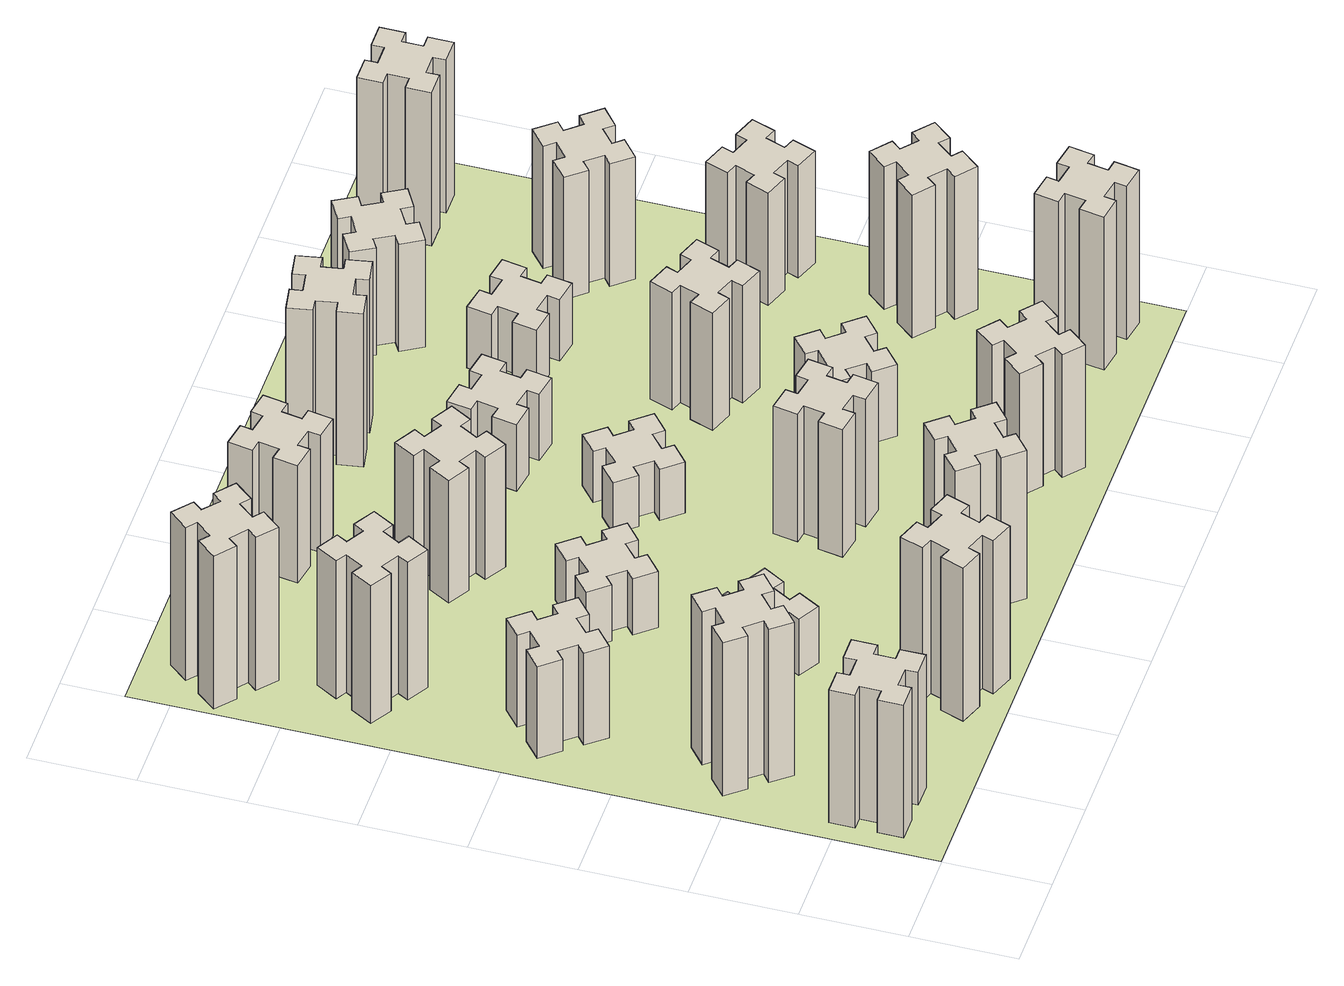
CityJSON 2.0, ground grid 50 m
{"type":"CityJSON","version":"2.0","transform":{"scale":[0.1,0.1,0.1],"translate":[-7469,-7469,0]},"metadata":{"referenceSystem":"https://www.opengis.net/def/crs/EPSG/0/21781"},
"CityObjects":{
"building1":{"type":"Building","attributes":{"class":"1000","function":"1000","usage":"1000","yearOfConstruction":2016,"roofType":"1000","measuredHeight":78,"storeysAboveGround":30,"storeysBelowGround":0},"geometry":[{"type":"Solid","lod":"1","boundaries":[[[[0,1,2,3,4,5,6,7,8,9,10,11,12,13,14,15,16,17,18,19]],[[17,16,20,21]],[[16,15,22,20]],[[15,14,23,22]],[[14,13,24,23]],[[13,12,25,24]],[[12,11,26,25]],[[11,10,27,26]],[[10,9,28,27]],[[9,8,29,28]],[[8,7,30,29]],[[7,6,31,30]],[[6,5,32,31]],[[5,4,33,32]],[[4,3,34,33]],[[3,2,35,34]],[[2,1,36,35]],[[1,0,37,36]],[[0,19,38,37]],[[19,18,39,38]],[[18,17,21,39]],[[24,25,26,27,28,29,30,31,32,33,34,35,36,37,38,39,21,20,22,23]]]]}]},
"building2":{"type":"Building","attributes":{"class":"1000","function":"1000","usage":"1000","yearOfConstruction":2016,"roofType":"1000","measuredHeight":90,"storeysAboveGround":30,"storeysBelowGround":0},"geometry":[{"type":"Solid","lod":"1","boundaries":[[[[40,41,42,43,44,45,46,47,48,49,50,51,52,53,54,55,56,57,58,59]],[[57,56,60,61]],[[56,55,62,60]],[[55,54,63,62]],[[54,53,64,63]],[[53,52,65,64]],[[52,51,66,65]],[[51,50,67,66]],[[50,49,68,67]],[[49,48,69,68]],[[48,47,70,69]],[[47,46,71,70]],[[46,45,72,71]],[[45,44,73,72]],[[44,43,74,73]],[[43,42,75,74]],[[42,41,76,75]],[[41,40,77,76]],[[40,59,78,77]],[[59,58,79,78]],[[58,57,61,79]],[[64,65,66,67,68,69,70,71,72,73,74,75,76,77,78,79,61,60,62,63]]]]}]},
"building3":{"type":"Building","attributes":{"class":"1000","function":"1000","usage":"1000","yearOfConstruction":2016,"roofType":"1000","measuredHeight":54,"storeysAboveGround":30,"storeysBelowGround":0},"geometry":[{"type":"Solid","lod":"1","boundaries":[[[[80,81,82,83,84,85,86,87,88,89,90,91,92,93,94,95,96,97,98,99]],[[97,96,100,101]],[[96,95,102,100]],[[95,94,103,102]],[[94,93,104,103]],[[93,92,105,104]],[[92,91,106,105]],[[91,90,107,106]],[[90,89,108,107]],[[89,88,109,108]],[[88,87,110,109]],[[87,86,111,110]],[[86,85,112,111]],[[85,84,113,112]],[[84,83,114,113]],[[83,82,115,114]],[[82,81,116,115]],[[81,80,117,116]],[[80,99,118,117]],[[99,98,119,118]],[[98,97,101,119]],[[104,105,106,107,108,109,110,111,112,113,114,115,116,117,118,119,101,100,102,103]]]]}]},
"building4":{"type":"Building","attributes":{"class":"1000","function":"1000","usage":"1000","yearOfConstruction":2016,"roofType":"1000","measuredHeight":81,"storeysAboveGround":30,"storeysBelowGround":0},"geometry":[{"type":"Solid","lod":"1","boundaries":[[[[120,121,122,123,124,125,126,127,128,129,130,131,132,133,134,135,136,137,138,139]],[[137,136,140,141]],[[136,135,142,140]],[[135,134,143,142]],[[134,133,144,143]],[[133,132,145,144]],[[132,131,146,145]],[[131,130,147,146]],[[130,129,148,147]],[[129,128,149,148]],[[128,127,150,149]],[[127,126,151,150]],[[126,125,152,151]],[[125,124,153,152]],[[124,123,154,153]],[[123,122,155,154]],[[122,121,156,155]],[[121,120,157,156]],[[120,139,158,157]],[[139,138,159,158]],[[138,137,141,159]],[[144,145,146,147,148,149,150,151,152,153,154,155,156,157,158,159,141,140,142,143]]]]}]},
"building5":{"type":"Building","attributes":{"class":"1000","function":"1000","usage":"1000","yearOfConstruction":2016,"roofType":"1000","measuredHeight":90,"storeysAboveGround":30,"storeysBelowGround":0},"geometry":[{"type":"Solid","lod":"1","boundaries":[[[[160,161,162,163,164,165,166,167,168,169,170,171,172,173,174,175,176,177,178,179]],[[177,176,180,181]],[[176,175,182,180]],[[175,174,183,182]],[[174,173,184,183]],[[173,172,185,184]],[[172,171,186,185]],[[171,170,187,186]],[[170,169,188,187]],[[169,168,189,188]],[[168,167,190,189]],[[167,166,191,190]],[[166,165,192,191]],[[165,164,193,192]],[[164,163,194,193]],[[163,162,195,194]],[[162,161,196,195]],[[161,160,197,196]],[[160,179,198,197]],[[179,178,199,198]],[[178,177,181,199]],[[184,185,186,187,188,189,190,191,192,193,194,195,196,197,198,199,181,180,182,183]]]]}]},
"building6":{"type":"Building","attributes":{"class":"1000","function":"1000","usage":"1000","yearOfConstruction":2016,"roofType":"1000","measuredHeight":90,"storeysAboveGround":30,"storeysBelowGround":0},"geometry":[{"type":"Solid","lod":"1","boundaries":[[[[200,201,202,203,204,205,206,207,208,209,210,211,212,213,214,215,216,217,218,219]],[[217,216,220,221]],[[216,215,222,220]],[[215,214,223,222]],[[214,213,224,223]],[[213,212,225,224]],[[212,211,226,225]],[[211,210,227,226]],[[210,209,228,227]],[[209,208,229,228]],[[208,207,230,229]],[[207,206,231,230]],[[206,205,232,231]],[[205,204,233,232]],[[204,203,234,233]],[[203,202,235,234]],[[202,201,236,235]],[[201,200,237,236]],[[200,219,238,237]],[[219,218,239,238]],[[218,217,221,239]],[[224,225,226,227,228,229,230,231,232,233,234,235,236,237,238,239,221,220,222,223]]]]}]},
"building7":{"type":"Building","attributes":{"class":"1000","function":"1000","usage":"1000","yearOfConstruction":2016,"roofType":"1000","measuredHeight":33,"storeysAboveGround":30,"storeysBelowGround":0},"geometry":[{"type":"Solid","lod":"1","boundaries":[[[[240,241,242,243,244,245,246,247,248,249,250,251,252,253,254,255,256,257,258,259]],[[257,256,260,261]],[[256,255,262,260]],[[255,254,263,262]],[[254,253,264,263]],[[253,252,265,264]],[[252,251,266,265]],[[251,250,267,266]],[[250,249,268,267]],[[249,248,269,268]],[[248,247,270,269]],[[247,246,271,270]],[[246,245,272,271]],[[245,244,273,272]],[[244,243,274,273]],[[243,242,275,274]],[[242,241,276,275]],[[241,240,277,276]],[[240,259,278,277]],[[259,258,279,278]],[[258,257,261,279]],[[264,265,266,267,268,269,270,271,272,273,274,275,276,277,278,279,261,260,262,263]]]]}]},
"building8":{"type":"Building","attributes":{"class":"1000","function":"1000","usage":"1000","yearOfConstruction":2016,"roofType":"1000","measuredHeight":33,"storeysAboveGround":30,"storeysBelowGround":0},"geometry":[{"type":"Solid","lod":"1","boundaries":[[[[280,281,282,283,284,285,286,287,288,289,290,291,292,293,294,295,296,297,298,299]],[[297,296,300,301]],[[296,295,302,300]],[[295,294,303,302]],[[294,293,304,303]],[[293,292,305,304]],[[292,291,306,305]],[[291,290,307,306]],[[290,289,308,307]],[[289,288,309,308]],[[288,287,310,309]],[[287,286,311,310]],[[286,285,312,311]],[[285,284,313,312]],[[284,283,314,313]],[[283,282,315,314]],[[282,281,316,315]],[[281,280,317,316]],[[280,299,318,317]],[[299,298,319,318]],[[298,297,301,319]],[[304,305,306,307,308,309,310,311,312,313,314,315,316,317,318,319,301,300,302,303]]]]}]},
"building9":{"type":"Building","attributes":{"class":"1000","function":"1000","usage":"1000","yearOfConstruction":2016,"roofType":"1000","measuredHeight":87,"storeysAboveGround":30,"storeysBelowGround":0},"geometry":[{"type":"Solid","lod":"1","boundaries":[[[[320,321,322,323,324,325,326,327,328,329,330,331,332,333,334,335,336,337,338,339]],[[337,336,340,341]],[[336,335,342,340]],[[335,334,343,342]],[[334,333,344,343]],[[333,332,345,344]],[[332,331,346,345]],[[331,330,347,346]],[[330,329,348,347]],[[329,328,349,348]],[[328,327,350,349]],[[327,326,351,350]],[[326,325,352,351]],[[325,324,353,352]],[[324,323,354,353]],[[323,322,355,354]],[[322,321,356,355]],[[321,320,357,356]],[[320,339,358,357]],[[339,338,359,358]],[[338,337,341,359]],[[344,345,346,347,348,349,350,351,352,353,354,355,356,357,358,359,341,340,342,343]]]]}]},
"building10":{"type":"Building","attributes":{"class":"1000","function":"1000","usage":"1000","yearOfConstruction":2016,"roofType":"1000","measuredHeight":72,"storeysAboveGround":30,"storeysBelowGround":0},"geometry":[{"type":"Solid","lod":"1","boundaries":[[[[360,361,362,363,364,365,366,367,368,369,370,371,372,373,374,375,376,377,378,379]],[[377,376,380,381]],[[376,375,382,380]],[[375,374,383,382]],[[374,373,384,383]],[[373,372,385,384]],[[372,371,386,385]],[[371,370,387,386]],[[370,369,388,387]],[[369,368,389,388]],[[368,367,390,389]],[[367,366,391,390]],[[366,365,392,391]],[[365,364,393,392]],[[364,363,394,393]],[[363,362,395,394]],[[362,361,396,395]],[[361,360,397,396]],[[360,379,398,397]],[[379,378,399,398]],[[378,377,381,399]],[[384,385,386,387,388,389,390,391,392,393,394,395,396,397,398,399,381,380,382,383]]]]}]},
"building11":{"type":"Building","attributes":{"class":"1000","function":"1000","usage":"1000","yearOfConstruction":2016,"roofType":"1000","measuredHeight":69,"storeysAboveGround":30,"storeysBelowGround":0},"geometry":[{"type":"Solid","lod":"1","boundaries":[[[[400,401,402,403,404,405,406,407,408,409,410,411,412,413,414,415,416,417,418,419]],[[417,416,420,421]],[[416,415,422,420]],[[415,414,423,422]],[[414,413,424,423]],[[413,412,425,424]],[[412,411,426,425]],[[411,410,427,426]],[[410,409,428,427]],[[409,408,429,428]],[[408,407,430,429]],[[407,406,431,430]],[[406,405,432,431]],[[405,404,433,432]],[[404,403,434,433]],[[403,402,435,434]],[[402,401,436,435]],[[401,400,437,436]],[[400,419,438,437]],[[419,418,439,438]],[[418,417,421,439]],[[424,425,426,427,428,429,430,431,432,433,434,435,436,437,438,439,421,420,422,423]]]]}]},
"building12":{"type":"Building","attributes":{"class":"1000","function":"1000","usage":"1000","yearOfConstruction":2016,"roofType":"1000","measuredHeight":75,"storeysAboveGround":30,"storeysBelowGround":0},"geometry":[{"type":"Solid","lod":"1","boundaries":[[[[440,441,442,443,444,445,446,447,448,449,450,451,452,453,454,455,456,457,458,459]],[[457,456,460,461]],[[456,455,462,460]],[[455,454,463,462]],[[454,453,464,463]],[[453,452,465,464]],[[452,451,466,465]],[[451,450,467,466]],[[450,449,468,467]],[[449,448,469,468]],[[448,447,470,469]],[[447,446,471,470]],[[446,445,472,471]],[[445,444,473,472]],[[444,443,474,473]],[[443,442,475,474]],[[442,441,476,475]],[[441,440,477,476]],[[440,459,478,477]],[[459,458,479,478]],[[458,457,461,479]],[[464,465,466,467,468,469,470,471,472,473,474,475,476,477,478,479,461,460,462,463]]]]}]},
"building13":{"type":"Building","attributes":{"class":"1000","function":"1000","usage":"1000","yearOfConstruction":2016,"roofType":"1000","measuredHeight":30,"storeysAboveGround":30,"storeysBelowGround":0},"geometry":[{"type":"Solid","lod":"1","boundaries":[[[[480,481,482,483,484,485,486,487,488,489,490,491,492,493,494,495,496,497,498,499]],[[497,496,500,501]],[[496,495,502,500]],[[495,494,503,502]],[[494,493,504,503]],[[493,492,505,504]],[[492,491,506,505]],[[491,490,507,506]],[[490,489,508,507]],[[489,488,509,508]],[[488,487,510,509]],[[487,486,511,510]],[[486,485,512,511]],[[485,484,513,512]],[[484,483,514,513]],[[483,482,515,514]],[[482,481,516,515]],[[481,480,517,516]],[[480,499,518,517]],[[499,498,519,518]],[[498,497,501,519]],[[504,505,506,507,508,509,510,511,512,513,514,515,516,517,518,519,501,500,502,503]]]]}]},
"building14":{"type":"Building","attributes":{"class":"1000","function":"1000","usage":"1000","yearOfConstruction":2016,"roofType":"1000","measuredHeight":72,"storeysAboveGround":30,"storeysBelowGround":0},"geometry":[{"type":"Solid","lod":"1","boundaries":[[[[520,521,522,523,524,525,526,527,528,529,530,531,532,533,534,535,536,537,538,539]],[[537,536,540,541]],[[536,535,542,540]],[[535,534,543,542]],[[534,533,544,543]],[[533,532,545,544]],[[532,531,546,545]],[[531,530,547,546]],[[530,529,548,547]],[[529,528,549,548]],[[528,527,550,549]],[[527,526,551,550]],[[526,525,552,551]],[[525,524,553,552]],[[524,523,554,553]],[[523,522,555,554]],[[522,521,556,555]],[[521,520,557,556]],[[520,539,558,557]],[[539,538,559,558]],[[538,537,541,559]],[[544,545,546,547,548,549,550,551,552,553,554,555,556,557,558,559,541,540,542,543]]]]}]},
"building15":{"type":"Building","attributes":{"class":"1000","function":"1000","usage":"1000","yearOfConstruction":2016,"roofType":"1000","measuredHeight":39,"storeysAboveGround":30,"storeysBelowGround":0},"geometry":[{"type":"Solid","lod":"1","boundaries":[[[[560,561,562,563,564,565,566,567,568,569,570,571,572,573,574,575,576,577,578,579]],[[577,576,580,581]],[[576,575,582,580]],[[575,574,583,582]],[[574,573,584,583]],[[573,572,585,584]],[[572,571,586,585]],[[571,570,587,586]],[[570,569,588,587]],[[569,568,589,588]],[[568,567,590,589]],[[567,566,591,590]],[[566,565,592,591]],[[565,564,593,592]],[[564,563,594,593]],[[563,562,595,594]],[[562,561,596,595]],[[561,560,597,596]],[[560,579,598,597]],[[579,578,599,598]],[[578,577,581,599]],[[584,585,586,587,588,589,590,591,592,593,594,595,596,597,598,599,581,580,582,583]]]]}]},
"building16":{"type":"Building","attributes":{"class":"1000","function":"1000","usage":"1000","yearOfConstruction":2016,"roofType":"1000","measuredHeight":90,"storeysAboveGround":30,"storeysBelowGround":0},"geometry":[{"type":"Solid","lod":"1","boundaries":[[[[600,601,602,603,604,605,606,607,608,609,610,611,612,613,614,615,616,617,618,619]],[[617,616,620,621]],[[616,615,622,620]],[[615,614,623,622]],[[614,613,624,623]],[[613,612,625,624]],[[612,611,626,625]],[[611,610,627,626]],[[610,609,628,627]],[[609,608,629,628]],[[608,607,630,629]],[[607,606,631,630]],[[606,605,632,631]],[[605,604,633,632]],[[604,603,634,633]],[[603,602,635,634]],[[602,601,636,635]],[[601,600,637,636]],[[600,619,638,637]],[[619,618,639,638]],[[618,617,621,639]],[[624,625,626,627,628,629,630,631,632,633,634,635,636,637,638,639,621,620,622,623]]]]}]},
"building17":{"type":"Building","attributes":{"class":"1000","function":"1000","usage":"1000","yearOfConstruction":2016,"roofType":"1000","measuredHeight":42,"storeysAboveGround":30,"storeysBelowGround":0},"geometry":[{"type":"Solid","lod":"1","boundaries":[[[[640,641,642,643,644,645,646,647,648,649,650,651,652,653,654,655,656,657,658,659]],[[657,656,660,661]],[[656,655,662,660]],[[655,654,663,662]],[[654,653,664,663]],[[653,652,665,664]],[[652,651,666,665]],[[651,650,667,666]],[[650,649,668,667]],[[649,648,669,668]],[[648,647,670,669]],[[647,646,671,670]],[[646,645,672,671]],[[645,644,673,672]],[[644,643,674,673]],[[643,642,675,674]],[[642,641,676,675]],[[641,640,677,676]],[[640,659,678,677]],[[659,658,679,678]],[[658,657,661,679]],[[664,665,666,667,668,669,670,671,672,673,674,675,676,677,678,679,661,660,662,663]]]]}]},
"building18":{"type":"Building","attributes":{"class":"1000","function":"1000","usage":"1000","yearOfConstruction":2016,"roofType":"1000","measuredHeight":69,"storeysAboveGround":30,"storeysBelowGround":0},"geometry":[{"type":"Solid","lod":"1","boundaries":[[[[680,681,682,683,684,685,686,687,688,689,690,691,692,693,694,695,696,697,698,699]],[[697,696,700,701]],[[696,695,702,700]],[[695,694,703,702]],[[694,693,704,703]],[[693,692,705,704]],[[692,691,706,705]],[[691,690,707,706]],[[690,689,708,707]],[[689,688,709,708]],[[688,687,710,709]],[[687,686,711,710]],[[686,685,712,711]],[[685,684,713,712]],[[684,683,714,713]],[[683,682,715,714]],[[682,681,716,715]],[[681,680,717,716]],[[680,699,718,717]],[[699,698,719,718]],[[698,697,701,719]],[[704,705,706,707,708,709,710,711,712,713,714,715,716,717,718,719,701,700,702,703]]]]}]},
"building19":{"type":"Building","attributes":{"class":"1000","function":"1000","usage":"1000","yearOfConstruction":2016,"roofType":"1000","measuredHeight":36,"storeysAboveGround":30,"storeysBelowGround":0},"geometry":[{"type":"Solid","lod":"1","boundaries":[[[[720,721,722,723,724,725,726,727,728,729,730,731,732,733,734,735,736,737,738,739]],[[737,736,740,741]],[[736,735,742,740]],[[735,734,743,742]],[[734,733,744,743]],[[733,732,745,744]],[[732,731,746,745]],[[731,730,747,746]],[[730,729,748,747]],[[729,728,749,748]],[[728,727,750,749]],[[727,726,751,750]],[[726,725,752,751]],[[725,724,753,752]],[[724,723,754,753]],[[723,722,755,754]],[[722,721,756,755]],[[721,720,757,756]],[[720,739,758,757]],[[739,738,759,758]],[[738,737,741,759]],[[744,745,746,747,748,749,750,751,752,753,754,755,756,757,758,759,741,740,742,743]]]]}]},
"building20":{"type":"Building","attributes":{"class":"1000","function":"1000","usage":"1000","yearOfConstruction":2016,"roofType":"1000","measuredHeight":90,"storeysAboveGround":30,"storeysBelowGround":0},"geometry":[{"type":"Solid","lod":"1","boundaries":[[[[760,761,762,763,764,765,766,767,768,769,770,771,772,773,774,775,776,777,778,779]],[[777,776,780,781]],[[776,775,782,780]],[[775,774,783,782]],[[774,773,784,783]],[[773,772,785,784]],[[772,771,786,785]],[[771,770,787,786]],[[770,769,788,787]],[[769,768,789,788]],[[768,767,790,789]],[[767,766,791,790]],[[766,765,792,791]],[[765,764,793,792]],[[764,763,794,793]],[[763,762,795,794]],[[762,761,796,795]],[[761,760,797,796]],[[760,779,798,797]],[[779,778,799,798]],[[778,777,781,799]],[[784,785,786,787,788,789,790,791,792,793,794,795,796,797,798,799,781,780,782,783]]]]}]},
"building21":{"type":"Building","attributes":{"class":"1000","function":"1000","usage":"1000","yearOfConstruction":2016,"roofType":"1000","measuredHeight":63,"storeysAboveGround":30,"storeysBelowGround":0},"geometry":[{"type":"Solid","lod":"1","boundaries":[[[[800,801,802,803,804,805,806,807,808,809,810,811,812,813,814,815,816,817,818,819]],[[817,816,820,821]],[[816,815,822,820]],[[815,814,823,822]],[[814,813,824,823]],[[813,812,825,824]],[[812,811,826,825]],[[811,810,827,826]],[[810,809,828,827]],[[809,808,829,828]],[[808,807,830,829]],[[807,806,831,830]],[[806,805,832,831]],[[805,804,833,832]],[[804,803,834,833]],[[803,802,835,834]],[[802,801,836,835]],[[801,800,837,836]],[[800,819,838,837]],[[819,818,839,838]],[[818,817,821,839]],[[824,825,826,827,828,829,830,831,832,833,834,835,836,837,838,839,821,820,822,823]]]]}]},
"building22":{"type":"Building","attributes":{"class":"1000","function":"1000","usage":"1000","yearOfConstruction":2016,"roofType":"1000","measuredHeight":84,"storeysAboveGround":30,"storeysBelowGround":0},"geometry":[{"type":"Solid","lod":"1","boundaries":[[[[840,841,842,843,844,845,846,847,848,849,850,851,852,853,854,855,856,857,858,859]],[[857,856,860,861]],[[856,855,862,860]],[[855,854,863,862]],[[854,853,864,863]],[[853,852,865,864]],[[852,851,866,865]],[[851,850,867,866]],[[850,849,868,867]],[[849,848,869,868]],[[848,847,870,869]],[[847,846,871,870]],[[846,845,872,871]],[[845,844,873,872]],[[844,843,874,873]],[[843,842,875,874]],[[842,841,876,875]],[[841,840,877,876]],[[840,859,878,877]],[[859,858,879,878]],[[858,857,861,879]],[[864,865,866,867,868,869,870,871,872,873,874,875,876,877,878,879,861,860,862,863]]]]}]},
"building23":{"type":"Building","attributes":{"class":"1000","function":"1000","usage":"1000","yearOfConstruction":2016,"roofType":"1000","measuredHeight":66,"storeysAboveGround":30,"storeysBelowGround":0},"geometry":[{"type":"Solid","lod":"1","boundaries":[[[[880,881,882,883,884,885,886,887,888,889,890,891,892,893,894,895,896,897,898,899]],[[897,896,900,901]],[[896,895,902,900]],[[895,894,903,902]],[[894,893,904,903]],[[893,892,905,904]],[[892,891,906,905]],[[891,890,907,906]],[[890,889,908,907]],[[889,888,909,908]],[[888,887,910,909]],[[887,886,911,910]],[[886,885,912,911]],[[885,884,913,912]],[[884,883,914,913]],[[883,882,915,914]],[[882,881,916,915]],[[881,880,917,916]],[[880,899,918,917]],[[899,898,919,918]],[[898,897,901,919]],[[904,905,906,907,908,909,910,911,912,913,914,915,916,917,918,919,901,900,902,903]]]]}]},
"building24":{"type":"Building","attributes":{"class":"1000","function":"1000","usage":"1000","yearOfConstruction":2016,"roofType":"1000","measuredHeight":72,"storeysAboveGround":30,"storeysBelowGround":0},"geometry":[{"type":"Solid","lod":"1","boundaries":[[[[920,921,922,923,924,925,926,927,928,929,930,931,932,933,934,935,936,937,938,939]],[[937,936,940,941]],[[936,935,942,940]],[[935,934,943,942]],[[934,933,944,943]],[[933,932,945,944]],[[932,931,946,945]],[[931,930,947,946]],[[930,929,948,947]],[[929,928,949,948]],[[928,927,950,949]],[[927,926,951,950]],[[926,925,952,951]],[[925,924,953,952]],[[924,923,954,953]],[[923,922,955,954]],[[922,921,956,955]],[[921,920,957,956]],[[920,939,958,957]],[[939,938,959,958]],[[938,937,941,959]],[[944,945,946,947,948,949,950,951,952,953,954,955,956,957,958,959,941,940,942,943]]]]}]},
"building25":{"type":"Building","attributes":{"class":"1000","function":"1000","usage":"1000","yearOfConstruction":2016,"roofType":"1000","measuredHeight":90,"storeysAboveGround":30,"storeysBelowGround":0},"geometry":[{"type":"Solid","lod":"1","boundaries":[[[[960,961,962,963,964,965,966,967,968,969,970,971,972,973,974,975,976,977,978,979]],[[977,976,980,981]],[[976,975,982,980]],[[975,974,983,982]],[[974,973,984,983]],[[973,972,985,984]],[[972,971,986,985]],[[971,970,987,986]],[[970,969,988,987]],[[969,968,989,988]],[[968,967,990,989]],[[967,966,991,990]],[[966,965,992,991]],[[965,964,993,992]],[[964,963,994,993]],[[963,962,995,994]],[[962,961,996,995]],[[961,960,997,996]],[[960,979,998,997]],[[979,978,999,998]],[[978,977,981,999]],[[984,985,986,987,988,989,990,991,992,993,994,995,996,997,998,999,981,980,982,983]]]]}]},
"landuse1":{"type":"LandUse","attributes":{"name":"plot1","function":"1010"},"geometry":[{"type":"MultiSurface","lod":"1","boundaries":[[[1000,1001,1002,1003]]]}]}
},
"vertices":[
[165,425,0],[165,325,0],[105,325,0],[105,205,0],[225,205,0],[225,265,0],[325,265,0],[325,205,0],[445,205,0],[445,325,0],[385,325,0],[385,425,0],[445,425,0],[445,545,0],[325,545,0],[325,485,0],[225,485,0],[225,545,0],[105,545,0],[105,425,0],[225,485,780],[225,545,780],[325,485,780],[325,545,780],[445,545,780],[445,425,780],[385,425,780],[385,325,780],[445,325,780],[445,205,780],[325,205,780],[325,265,780],[225,265,780],[225,205,780],[105,205,780],[105,325,780],[165,325,780],[165,425,780],[105,425,780],[105,545,780],
[492,1048,0],[427,1124,0],[473,1163,0],[396,1255,0],[304,1178,0],[343,1132,0],[266,1067,0],[228,1113,0],[136,1036,0],[213,944,0],[259,983,0],[323,906,0],[277,868,0],[354,776,0],[446,853,0],[408,899,0],[484,963,0],[523,917,0],[615,994,0],[538,1086,0],[484,963,900],[523,917,900],[408,899,900],[446,853,900],[354,776,900],[277,868,900],[323,906,900],[259,983,900],[213,944,900],[136,1036,900],[228,1113,900],[266,1067,900],[343,1132,900],[304,1178,900],[396,1255,900],[473,1163,900],[427,1124,900],[492,1048,900],[538,1086,900],[615,994,900],
[492,1888,0],[427,1964,0],[473,2003,0],[396,2095,0],[304,2018,0],[343,1972,0],[266,1907,0],[228,1953,0],[136,1876,0],[213,1784,0],[259,1823,0],[323,1746,0],[277,1708,0],[354,1616,0],[446,1693,0],[408,1739,0],[484,1803,0],[523,1757,0],[615,1834,0],[538,1926,0],[484,1803,540],[523,1757,540],[408,1739,540],[446,1693,540],[354,1616,540],[277,1708,540],[323,1746,540],[259,1823,540],[213,1784,540],[136,1876,540],[228,1953,540],[266,1907,540],[343,1972,540],[304,2018,540],[396,2095,540],[473,2003,540],[427,1964,540],[492,1888,540],[538,1926,540],[615,1834,540],
[446,2597,0],[496,2684,0],[548,2654,0],[608,2758,0],[504,2818,0],[474,2766,0],[387,2816,0],[417,2868,0],[313,2928,0],[253,2824,0],[305,2794,0],[255,2707,0],[203,2737,0],[143,2633,0],[247,2573,0],[277,2625,0],[364,2575,0],[334,2523,0],[438,2463,0],[498,2567,0],[364,2575,810],[334,2523,810],[277,2625,810],[247,2573,810],[143,2633,810],[203,2737,810],[255,2707,810],[305,2794,810],[253,2824,810],[313,2928,810],[417,2868,810],[387,2816,810],[474,2766,810],[504,2818,810],[608,2758,810],[548,2654,810],[496,2684,810],[446,2597,810],[498,2567,810],[438,2463,810],
[1029,360,0],[995,266,0],[939,287,0],[897,174,0],[1010,133,0],[1031,189,0],[1125,155,0],[1104,99,0],[1217,57,0],[1258,170,0],[1202,191,0],[1236,285,0],[1292,264,0],[1333,377,0],[1220,418,0],[1200,362,0],[1106,396,0],[1127,452,0],[1014,493,0],[973,380,0],[1106,396,900],[1127,452,900],[1200,362,900],[1220,418,900],[1333,377,900],[1292,264,900],[1236,285,900],[1202,191,900],[1258,170,900],[1217,57,900],[1104,99,900],[1125,155,900],[1031,189,900],[1010,133,900],[897,174,900],[939,287,900],[995,266,900],[1029,360,900],[973,380,900],[1014,493,900],
[384,3387,0],[308,3452,0],[346,3498,0],[254,3575,0],[177,3483,0],[223,3444,0],[159,3368,0],[113,3406,0],[36,3314,0],[128,3237,0],[166,3283,0],[243,3219,0],[204,3173,0],[296,3096,0],[373,3188,0],[327,3226,0],[392,3303,0],[438,3264,0],[515,3356,0],[423,3433,0],[392,3303,900],[438,3264,900],[327,3226,900],[373,3188,900],[296,3096,900],[204,3173,900],[243,3219,900],[166,3283,900],[128,3237,900],[36,3314,900],[113,3406,900],[159,3368,900],[223,3444,900],[177,3483,900],[254,3575,900],[346,3498,900],[308,3452,900],[384,3387,900],[423,3433,900],[515,3356,900],
[1086,1017,0],[1136,1104,0],[1188,1074,0],[1248,1178,0],[1144,1238,0],[1114,1186,0],[1027,1236,0],[1057,1288,0],[953,1348,0],[893,1244,0],[945,1214,0],[895,1127,0],[843,1157,0],[783,1053,0],[887,993,0],[917,1045,0],[1004,995,0],[974,943,0],[1078,883,0],[1138,987,0],[1004,995,330],[974,943,330],[917,1045,330],[887,993,330],[783,1053,330],[843,1157,330],[895,1127,330],[945,1214,330],[893,1244,330],[953,1348,330],[1057,1288,330],[1027,1236,330],[1114,1186,330],[1144,1238,330],[1248,1178,330],[1188,1074,330],[1136,1104,330],[1086,1017,330],[1138,987,330],[1078,883,330],
[1083,1972,0],[1006,1907,0],[968,1953,0],[876,1876,0],[953,1784,0],[999,1823,0],[1063,1746,0],[1017,1708,0],[1094,1616,0],[1186,1693,0],[1148,1739,0],[1224,1803,0],[1263,1757,0],[1355,1834,0],[1278,1926,0],[1232,1888,0],[1167,1964,0],[1213,2003,0],[1136,2095,0],[1044,2018,0],[1167,1964,330],[1213,2003,330],[1232,1888,330],[1278,1926,330],[1355,1834,330],[1263,1757,330],[1224,1803,330],[1148,1739,330],[1186,1693,330],[1094,1616,330],[1017,1708,330],[1063,1746,330],[999,1823,330],[953,1784,330],[876,1876,330],[968,1953,330],[1006,1907,330],[1083,1972,330],[1044,2018,330],[1136,2095,330],
[1639,343,0],[1703,266,0],[1657,228,0],[1734,136,0],[1826,213,0],[1788,259,0],[1864,323,0],[1903,277,0],[1995,354,0],[1918,446,0],[1872,408,0],[1807,484,0],[1853,523,0],[1776,615,0],[1684,538,0],[1723,492,0],[1646,427,0],[1608,473,0],[1516,396,0],[1593,304,0],[1646,427,870],[1608,473,870],[1723,492,870],[1684,538,870],[1776,615,870],[1853,523,870],[1807,484,870],[1872,408,870],[1918,446,870],[1995,354,870],[1903,277,870],[1864,323,870],[1788,259,870],[1826,213,870],[1734,136,870],[1657,228,870],[1703,266,870],[1639,343,870],[1593,304,870],[1516,396,870],
[1314,2666,0],[1227,2716,0],[1257,2768,0],[1153,2828,0],[1093,2724,0],[1145,2694,0],[1095,2607,0],[1043,2637,0],[983,2533,0],[1087,2473,0],[1117,2525,0],[1204,2475,0],[1174,2423,0],[1278,2363,0],[1338,2467,0],[1286,2497,0],[1336,2584,0],[1388,2554,0],[1448,2658,0],[1344,2718,0],[1336,2584,720],[1388,2554,720],[1286,2497,720],[1338,2467,720],[1278,2363,720],[1174,2423,720],[1204,2475,720],[1117,2525,720],[1087,2473,720],[983,2533,720],[1043,2637,720],[1095,2607,720],[1145,2694,720],[1093,2724,720],[1153,2828,720],[1257,2768,720],[1227,2716,720],[1314,2666,720],[1344,2718,720],[1448,2658,720],
[1016,3404,0],[998,3305,0],[939,3316,0],[918,3197,0],[1037,3177,0],[1047,3236,0],[1145,3218,0],[1135,3159,0],[1253,3138,0],[1274,3257,0],[1215,3267,0],[1232,3365,0],[1291,3355,0],[1312,3473,0],[1194,3494,0],[1184,3435,0],[1085,3452,0],[1096,3511,0],[977,3532,0],[957,3414,0],[1085,3452,690],[1096,3511,690],[1184,3435,690],[1194,3494,690],[1312,3473,690],[1291,3355,690],[1232,3365,690],[1215,3267,690],[1274,3257,690],[1253,3138,690],[1135,3159,690],[1145,3218,690],[1047,3236,690],[1037,3177,690],[918,3197,690],[939,3316,690],[998,3305,690],[1016,3404,690],[957,3414,690],[977,3532,690],
[2055,1047,0],[2072,1145,0],[2131,1135,0],[2152,1253,0],[2034,1274,0],[2024,1215,0],[1925,1232,0],[1936,1291,0],[1817,1312,0],[1797,1194,0],[1856,1184,0],[1838,1085,0],[1779,1096,0],[1758,977,0],[1877,957,0],[1887,1016,0],[1985,998,0],[1975,939,0],[2093,918,0],[2114,1037,0],[1985,998,750],[1975,939,750],[1887,1016,750],[1877,957,750],[1758,977,750],[1779,1096,750],[1838,1085,750],[1856,1184,750],[1797,1194,750],[1817,1312,750],[1936,1291,750],[1925,1232,750],[2024,1215,750],[2034,1274,750],[2152,1253,750],[2131,1135,750],[2072,1145,750],[2055,1047,750],[2114,1037,750],[2093,918,750],
[1972,1988,0],[1907,2064,0],[1953,2103,0],[1876,2195,0],[1784,2118,0],[1823,2072,0],[1746,2007,0],[1708,2053,0],[1616,1976,0],[1693,1884,0],[1739,1923,0],[1803,1846,0],[1757,1808,0],[1834,1716,0],[1926,1793,0],[1888,1839,0],[1964,1903,0],[2003,1857,0],[2095,1934,0],[2018,2026,0],[1964,1903,300],[2003,1857,300],[1888,1839,300],[1926,1793,300],[1834,1716,300],[1757,1808,300],[1803,1846,300],[1739,1923,300],[1693,1884,300],[1616,1976,300],[1708,2053,300],[1746,2007,300],[1823,2072,300],[1784,2118,300],[1876,2195,300],[1953,2103,300],[1907,2064,300],[1972,1988,300],[2018,2026,300],[2095,1934,300],
[2486,323,0],[2563,259,0],[2524,213,0],[2616,136,0],[2693,228,0],[2647,266,0],[2712,343,0],[2758,304,0],[2835,396,0],[2743,473,0],[2704,427,0],[2628,492,0],[2666,538,0],[2574,615,0],[2497,523,0],[2543,484,0],[2479,408,0],[2433,446,0],[2356,354,0],[2448,277,0],[2479,408,720],[2433,446,720],[2543,484,720],[2497,523,720],[2574,615,720],[2666,538,720],[2628,492,720],[2704,427,720],[2743,473,720],[2835,396,720],[2758,304,720],[2712,343,720],[2647,266,720],[2693,228,720],[2616,136,720],[2524,213,720],[2563,259,720],[2486,323,720],[2448,277,720],[2356,354,720],
[2024,2695,0],[1925,2712,0],[1936,2771,0],[1817,2792,0],[1797,2674,0],[1856,2664,0],[1838,2565,0],[1779,2576,0],[1758,2457,0],[1877,2437,0],[1887,2496,0],[1985,2478,0],[1975,2419,0],[2093,2398,0],[2114,2517,0],[2055,2527,0],[2072,2625,0],[2131,2615,0],[2152,2733,0],[2034,2754,0],[2072,2625,390],[2131,2615,390],[2055,2527,390],[2114,2517,390],[2093,2398,390],[1975,2419,390],[1985,2478,390],[1887,2496,390],[1877,2437,390],[1758,2457,390],[1779,2576,390],[1838,2565,390],[1856,2664,390],[1797,2674,390],[1817,2792,390],[1936,2771,390],[1925,2712,390],[2024,2695,390],[2034,2754,390],[2152,2733,390],
[1738,3365,0],[1756,3267,0],[1697,3257,0],[1717,3138,0],[1836,3159,0],[1825,3218,0],[1924,3236,0],[1934,3177,0],[2052,3197,0],[2031,3316,0],[1972,3305,0],[1955,3404,0],[2014,3414,0],[1993,3532,0],[1875,3511,0],[1885,3452,0],[1787,3435,0],[1777,3494,0],[1658,3473,0],[1679,3355,0],[1787,3435,900],[1777,3494,900],[1885,3452,900],[1875,3511,900],[1993,3532,900],[2014,3414,900],[1955,3404,900],[1972,3305,900],[2031,3316,900],[2052,3197,900],[1934,3177,900],[1924,3236,900],[1825,3218,900],[1836,3159,900],[1717,3138,900],[1697,3257,900],[1756,3267,900],[1738,3365,900],[1679,3355,900],[1658,3473,900],
[2563,1332,0],[2486,1267,0],[2448,1313,0],[2356,1236,0],[2433,1144,0],[2479,1183,0],[2543,1106,0],[2497,1068,0],[2574,976,0],[2666,1053,0],[2628,1099,0],[2704,1163,0],[2743,1117,0],[2835,1194,0],[2758,1286,0],[2712,1248,0],[2647,1324,0],[2693,1363,0],[2616,1455,0],[2524,1378,0],[2647,1324,420],[2693,1363,420],[2712,1248,420],[2758,1286,420],[2835,1194,420],[2743,1117,420],[2704,1163,420],[2628,1099,420],[2666,1053,420],[2574,976,420],[2497,1068,420],[2543,1106,420],[2479,1183,420],[2433,1144,420],[2356,1236,420],[2448,1313,420],[2486,1267,420],[2563,1332,420],[2524,1378,420],[2616,1455,420],
[2682,1771,0],[2716,1865,0],[2772,1844,0],[2813,1957,0],[2700,1998,0],[2680,1942,0],[2586,1976,0],[2607,2032,0],[2494,2073,0],[2453,1960,0],[2509,1940,0],[2475,1846,0],[2419,1867,0],[2377,1754,0],[2490,1713,0],[2511,1769,0],[2605,1735,0],[2584,1679,0],[2697,1637,0],[2738,1750,0],[2605,1735,690],[2584,1679,690],[2511,1769,690],[2490,1713,690],[2377,1754,690],[2419,1867,690],[2475,1846,690],[2509,1940,690],[2453,1960,690],[2494,2073,690],[2607,2032,690],[2586,1976,690],[2680,1942,690],[2700,1998,690],[2813,1957,690],[2772,1844,690],[2716,1865,690],[2682,1771,690],[2738,1750,690],[2697,1637,690],
[2664,2795,0],[2565,2812,0],[2576,2871,0],[2457,2892,0],[2437,2774,0],[2496,2764,0],[2478,2665,0],[2419,2676,0],[2398,2557,0],[2517,2537,0],[2527,2596,0],[2625,2578,0],[2615,2519,0],[2733,2498,0],[2754,2617,0],[2695,2627,0],[2712,2725,0],[2771,2715,0],[2792,2833,0],[2674,2854,0],[2712,2725,360],[2771,2715,360],[2695,2627,360],[2754,2617,360],[2733,2498,360],[2615,2519,360],[2625,2578,360],[2527,2596,360],[2517,2537,360],[2398,2557,360],[2419,2676,360],[2478,2665,360],[2496,2764,360],[2437,2774,360],[2457,2892,360],[2576,2871,360],[2565,2812,360],[2664,2795,360],[2674,2854,360],[2792,2833,360],
[3504,475,0],[3405,492,0],[3416,551,0],[3297,572,0],[3277,454,0],[3336,444,0],[3318,345,0],[3259,356,0],[3238,237,0],[3357,217,0],[3367,276,0],[3465,258,0],[3455,199,0],[3573,178,0],[3594,297,0],[3535,307,0],[3552,405,0],[3611,395,0],[3632,513,0],[3514,534,0],[3552,405,900],[3611,395,900],[3535,307,900],[3594,297,900],[3573,178,900],[3455,199,900],[3465,258,900],[3367,276,900],[3357,217,900],[3238,237,900],[3259,356,900],[3318,345,900],[3336,444,900],[3277,454,900],[3297,572,900],[3416,551,900],[3405,492,900],[3504,475,900],[3514,534,900],[3632,513,900],
[2716,3347,0],[2666,3434,0],[2718,3464,0],[2658,3568,0],[2554,3508,0],[2584,3456,0],[2497,3406,0],[2467,3458,0],[2363,3398,0],[2423,3294,0],[2475,3324,0],[2525,3237,0],[2473,3207,0],[2533,3103,0],[2637,3163,0],[2607,3215,0],[2694,3265,0],[2724,3213,0],[2828,3273,0],[2768,3377,0],[2694,3265,630],[2724,3213,630],[2607,3215,630],[2637,3163,630],[2533,3103,630],[2473,3207,630],[2525,3237,630],[2475,3324,630],[2423,3294,630],[2363,3398,630],[2467,3458,630],[2497,3406,630],[2584,3456,630],[2554,3508,630],[2658,3568,630],[2718,3464,630],[2666,3434,630],[2716,3347,630],[2768,3377,630],[2828,3273,630],
[3487,1006,0],[3552,1083,0],[3598,1044,0],[3675,1136,0],[3583,1213,0],[3544,1167,0],[3468,1232,0],[3506,1278,0],[3414,1355,0],[3337,1263,0],[3383,1224,0],[3319,1148,0],[3273,1186,0],[3196,1094,0],[3288,1017,0],[3326,1063,0],[3403,999,0],[3364,953,0],[3456,876,0],[3533,968,0],[3403,999,840],[3364,953,840],[3326,1063,840],[3288,1017,840],[3196,1094,840],[3273,1186,840],[3319,1148,840],[3383,1224,840],[3337,1263,840],[3414,1355,840],[3506,1278,840],[3468,1232,840],[3544,1167,840],[3583,1213,840],[3675,1136,840],[3598,1044,840],[3552,1083,840],[3487,1006,840],[3533,968,840],[3456,876,840],
[3520,1942,0],[3426,1976,0],[3447,2032,0],[3334,2073,0],[3293,1960,0],[3349,1940,0],[3315,1846,0],[3259,1867,0],[3217,1754,0],[3330,1713,0],[3351,1769,0],[3445,1735,0],[3424,1679,0],[3537,1637,0],[3578,1750,0],[3522,1771,0],[3556,1865,0],[3612,1844,0],[3653,1957,0],[3540,1998,0],[3556,1865,660],[3612,1844,660],[3522,1771,660],[3578,1750,660],[3537,1637,660],[3424,1679,660],[3445,1735,660],[3351,1769,660],[3330,1713,660],[3217,1754,660],[3259,1867,660],[3315,1846,660],[3349,1940,660],[3293,1960,660],[3334,2073,660],[3447,2032,660],[3426,1976,660],[3520,1942,660],[3540,1998,660],[3653,1957,660],
[3119,2563,0],[3183,2486,0],[3137,2448,0],[3214,2356,0],[3306,2433,0],[3268,2479,0],[3344,2543,0],[3383,2497,0],[3475,2574,0],[3398,2666,0],[3352,2628,0],[3287,2704,0],[3333,2743,0],[3256,2835,0],[3164,2758,0],[3203,2712,0],[3126,2647,0],[3088,2693,0],[2996,2616,0],[3073,2524,0],[3126,2647,720],[3088,2693,720],[3203,2712,720],[3164,2758,720],[3256,2835,720],[3333,2743,720],[3287,2704,720],[3352,2628,720],[3398,2666,720],[3475,2574,720],[3383,2497,720],[3344,2543,720],[3268,2479,720],[3306,2433,720],[3214,2356,720],[3137,2448,720],[3183,2486,720],[3119,2563,720],[3073,2524,720],[2996,2616,720],
[3285,3325,0],[3385,3325,0],[3385,3265,0],[3505,3265,0],[3505,3385,0],[3445,3385,0],[3445,3485,0],[3505,3485,0],[3505,3605,0],[3385,3605,0],[3385,3545,0],[3285,3545,0],[3285,3605,0],[3165,3605,0],[3165,3485,0],[3225,3485,0],[3225,3385,0],[3165,3385,0],[3165,3265,0],[3285,3265,0],[3225,3385,900],[3165,3385,900],[3225,3485,900],[3165,3485,900],[3165,3605,900],[3285,3605,900],[3285,3545,900],[3385,3545,900],[3385,3605,900],[3505,3605,900],[3505,3485,900],[3445,3485,900],[3445,3385,900],[3505,3385,900],[3505,3265,900],[3385,3265,900],[3385,3325,900],[3285,3325,900],[3285,3265,900],[3165,3265,900],
[5,3705,0],[3705,3705,0],[3705,5,0],[5,5,0]
]}
